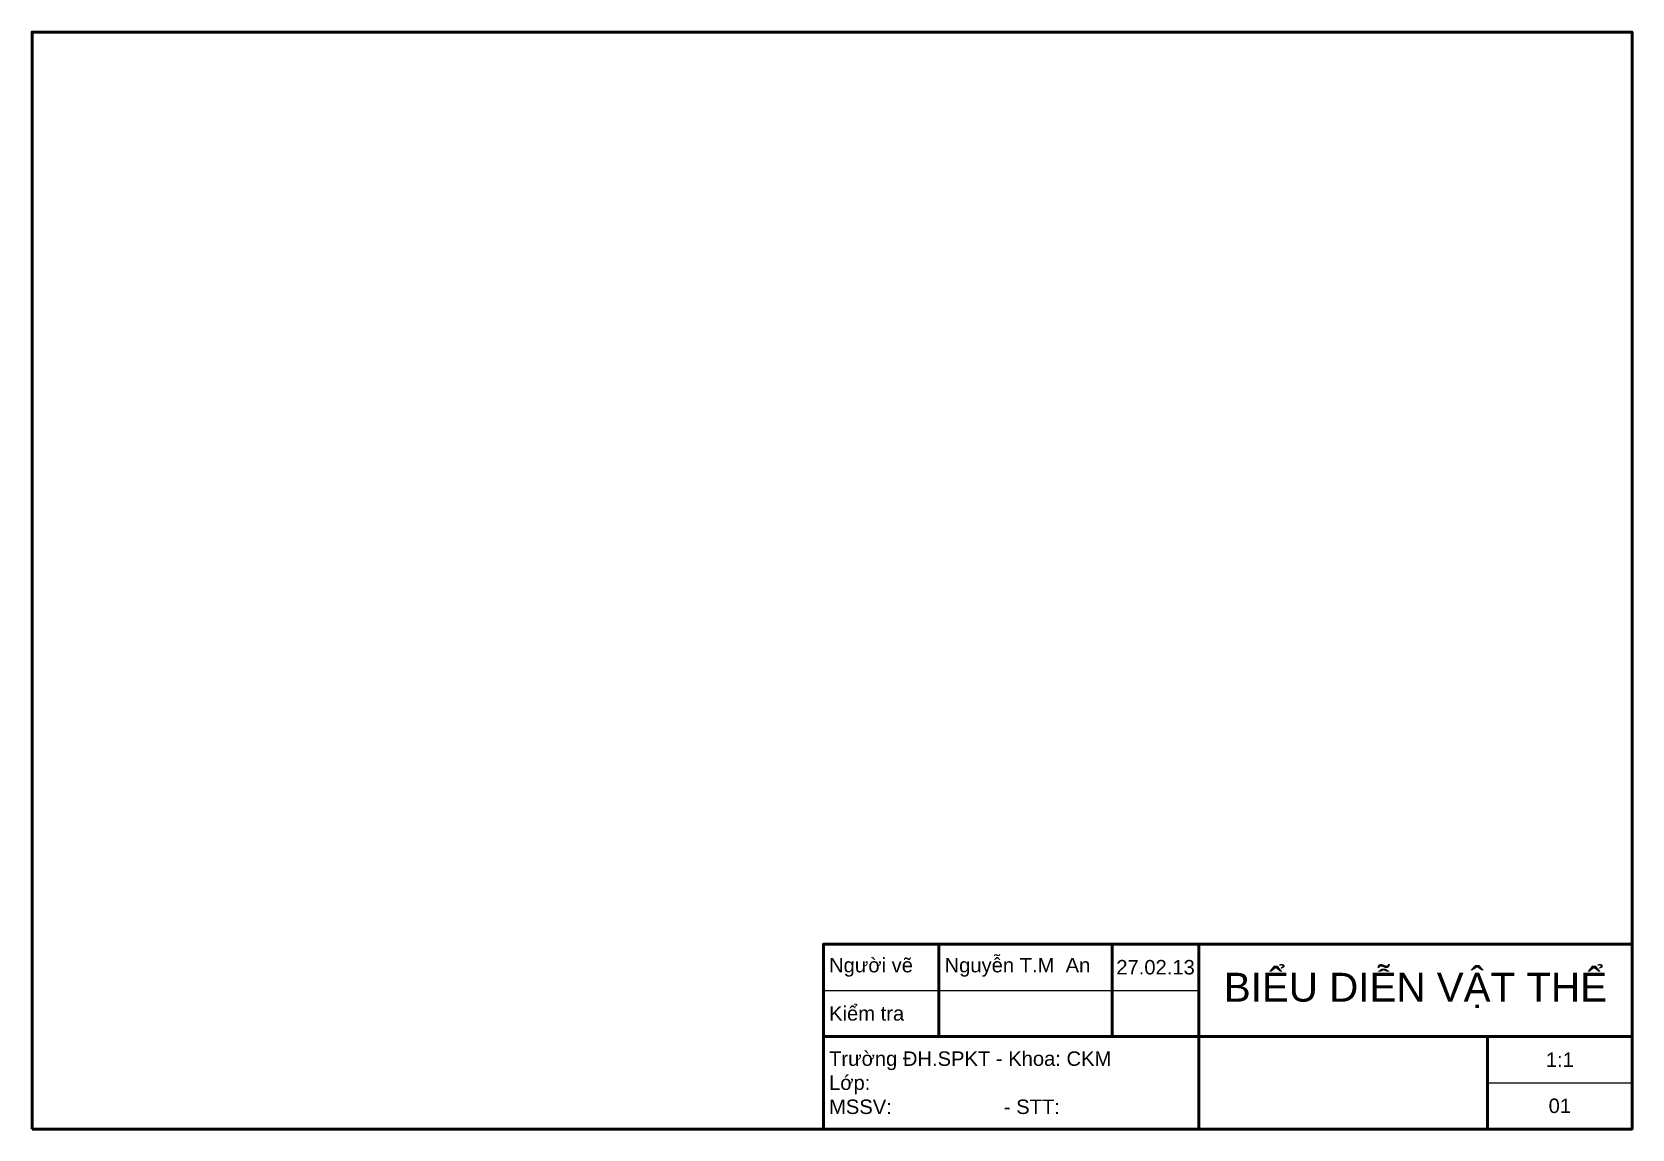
# Paper-space layout 'A4H' of a CAD drawing. Header units: millimetres. Extents: x 7 to 284, y 7 to 197.
import ezdxf

# ---------------------------------------------------------------- set-up
doc = ezdxf.new("R2010")
doc.units = ezdxf.units.MM
doc.header["$LTSCALE"] = 0.5
doc.layers.add('BOX', color=5, linetype='Continuous', lineweight=50)
doc.layers.add('TXT', color=114, linetype='Continuous')
doc.styles.add('TXT', font='arial.ttf')

psp = doc.layouts.new('A4H')

# ---------------------------------------------------------------- linework, layer by layer
at = {"layer": 'BOX'}
for p, q in [((163.88, 38.82), (163.88, 22.82)), ((193.88, 38.82), (193.88, 22.82)), ((208.88, 38.82), (208.88, 6.82)), ((143.88, 22.82), (283.88, 22.82)), ((258.88, 22.82), (258.88, 6.82))]:
    psp.add_line(p, q, dxfattribs=at)
at = {"layer": 'BOX', "lineweight": -3}
for p, q in [((143.88, 30.82), (208.88, 30.82)), ((258.88, 14.82), (283.88, 14.82))]:
    psp.add_line(p, q, dxfattribs=at)
at = {"layer": 'BOX'}
for points in [[(6.84, 6.82), (283.88, 6.82), (283.88, 196.78), (6.84, 196.78)], [(283.88, 6.82), (143.88, 6.82), (143.88, 38.82), (283.88, 38.82)]]:
    psp.add_lwpolyline(points, close=True, dxfattribs=at)

# ---------------------------------------------------------------- texts
at = {"layer": 'TXT', "style": 'TXT'}
for s, insert, char_height, width, attachment_point in [(' Ng{\\fArial|b0|i0|c163|p34;ư}ời vẽ', (143.88, 34.82), 2.5, 20, 4), (' Nguyễn T.M  An', (163.88, 34.82), 2.5, 30, 4), ('27.02.13', (201.38, 34.82), 2.5, 15, 5), ('BIỂU DIỄN VẬT THỂ', (246.38, 30.82), 5, 75, 5), (' Kiểm tra', (143.88, 26.82), 2.5, 20, 4), (' Tr{\\fArial|b0|i0|c163|p34;ư}ờng {\\fArial|b0|i0|c238|p34;Đ}H.SPKT - Khoa: CKM\\P Lớp:\\P MSSV:                    - STT: ', (143.88, 14.82), 2.5, 65, 4), ('1:1', (271.38, 18.82), 2.5, 25, 5), ('01', (271.38, 10.82), 2.5, 25, 5)]:
    psp.add_mtext(s, dxfattribs=dict(at, insert=insert, char_height=char_height, width=width, attachment_point=attachment_point))

doc.saveas('drawing.dxf')
